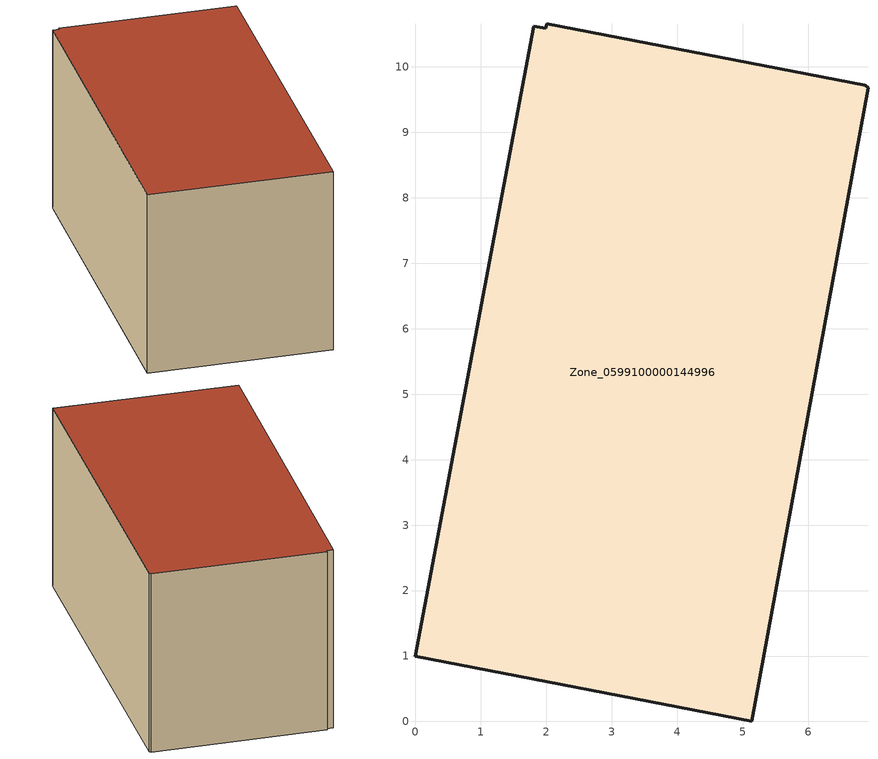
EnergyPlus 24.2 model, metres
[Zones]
Zone_0599100000144996
 floor ground (C_G): 2,10.66 6.87,9.72 6.91,9.68 5.14,0 0,1 1.81,10.63 1.99,10.59 z0
 wall outside (C_F): 6.87,9.72 2,10.66 1.99,10.59 1.81,10.63 0,1 5.14,0 6.91,9.68 6.87,9.72 z0:5.5
 roof outside (C_R): 5.14,0 6.91,9.68 6.87,9.72 2,10.66 1.99,10.59 1.81,10.63 0,1 z5.5
[BUILDING]
Pand.0599100000144996: North Axis=0; Terrain=City; Loads Convergence Tolerance Value=0.04; Temperature Convergence Tolerance Value=0.4; Solar Distribution=FullExterior; Maximum Number of Warmup Days=25; Minimum Number of Warmup Days=1
[Site:Location]
Rotterdam.The.Hague.AP_ZH_NLD Design_Conditions: Latitude=51.96; Longitude=4.45; Time Zone=1; Elevation=-4.5
[SITE:GROUNDTEMPERATURE:BUILDINGSURFACE]
18, 18, 18, 18, 18, 18, 18, 18, 18, 18, 18, 18
[MATERIAL] Thermal Absorptance=0.9; Solar Absorptance=0.7; Visible Absorptance=0.7
Name | Roughness | Thickness | Conductivity | Density | Specific Heat
G.TI.1946-1964 | MediumSmooth | 0.15 | 1 | 540 | 1210
F.TI.1946-1964 | Rough | 0.3 | 0.857143 | 1920 | 840
R.TI.1946-1964 | MediumRough | 0.2 | 0.277778 | 1500 | 1000
[CONSTRUCTION]
C_G: G.TI.1946-1964
C_F: F.TI.1946-1964
C_R: R.TI.1946-1964
[ZONE]
Zone_0599100000144996: Type=1; Multiplier=1; Ceiling Height=Autocalculate; Volume=Autocalculate; Floor Area=autocalculate; Part of Total Floor Area=Yes
[ZONEINFILTRATION:DESIGNFLOWRATE]
Infil_Zone_0599100000144996: Zone or ZoneList or Space or SpaceList=Zone_0599100000144996; Schedule=AlwaysOn; Design Flow Rate Calculation Method=Flow/Area; Flow Rate per Floor Area=0.003; Constant Term Coefficient=1; Temperature Term Coefficient=0; Velocity Term Coefficient=0; Velocity Squared Term Coefficient=0
[HVACTEMPLATE:ZONE:IDEALLOADSAIRSYSTEM]
Zone_0599100000144996: Maximum Heating Supply Air Temperature=50; Minimum Cooling Supply Air Temperature=13; Maximum Heating Supply Air Humidity Ratio=0.0156; Minimum Cooling Supply Air Humidity Ratio=0.0077; Heating Limit=NoLimit; Cooling Limit=NoLimit; Dehumidification Control Type=ConstantSensibleHeatRatio; Cooling Sensible Heat Ratio=0.7; Dehumidification Setpoint=60; Humidification Control Type=None; Humidification Setpoint=30; Outdoor Air Method=None; Outdoor Air Flow Rate per Person=0.00944; Outdoor Air Flow Rate per Zone Floor Area=0; Outdoor Air Flow Rate per Zone=0; Demand Controlled Ventilation Type=None; Outdoor Air Economizer Type=NoEconomizer; Heat Recovery Type=None; Sensible Heat Recovery Effectiveness=0.7; Latent Heat Recovery Effectiveness=0.65
[ZONECONTROL:THERMOSTAT]
ThermostatControl_Zone_0599100000144996: Zone or ZoneList=Zone_0599100000144996; Control Type Schedule=DualSetpointControlType; Control 1=Thermostat_Zone_0599100000144996; Temperature Difference Between Cutout And Setpoint=0
[THERMOSTATSETPOINT:DUALSETPOINT]
Thermostat_Zone_0599100000144996: Heating Setpoint Temperature Schedule=HeatingSetpoint_Zone_0599100000144996; Cooling Setpoint Temperature Schedule=CoolingSetpoint_Zone_0599100000144996
[SCHEDULE:COMPACT]
HeatingSetpoint_Zone_0599100000144996: Through: 12/31, For: AllDays, Until: 24:00, 21
CoolingSetpoint_Zone_0599100000144996: Through: 12/31, For: AllDays, Until: 24:00, 24
DualSetpointControlType: Through: 12/31, For: AllDays, Until: 24:00, 4
AlwaysOn: Through: 12/31, For: AllDays, Until: 24:00, 1
